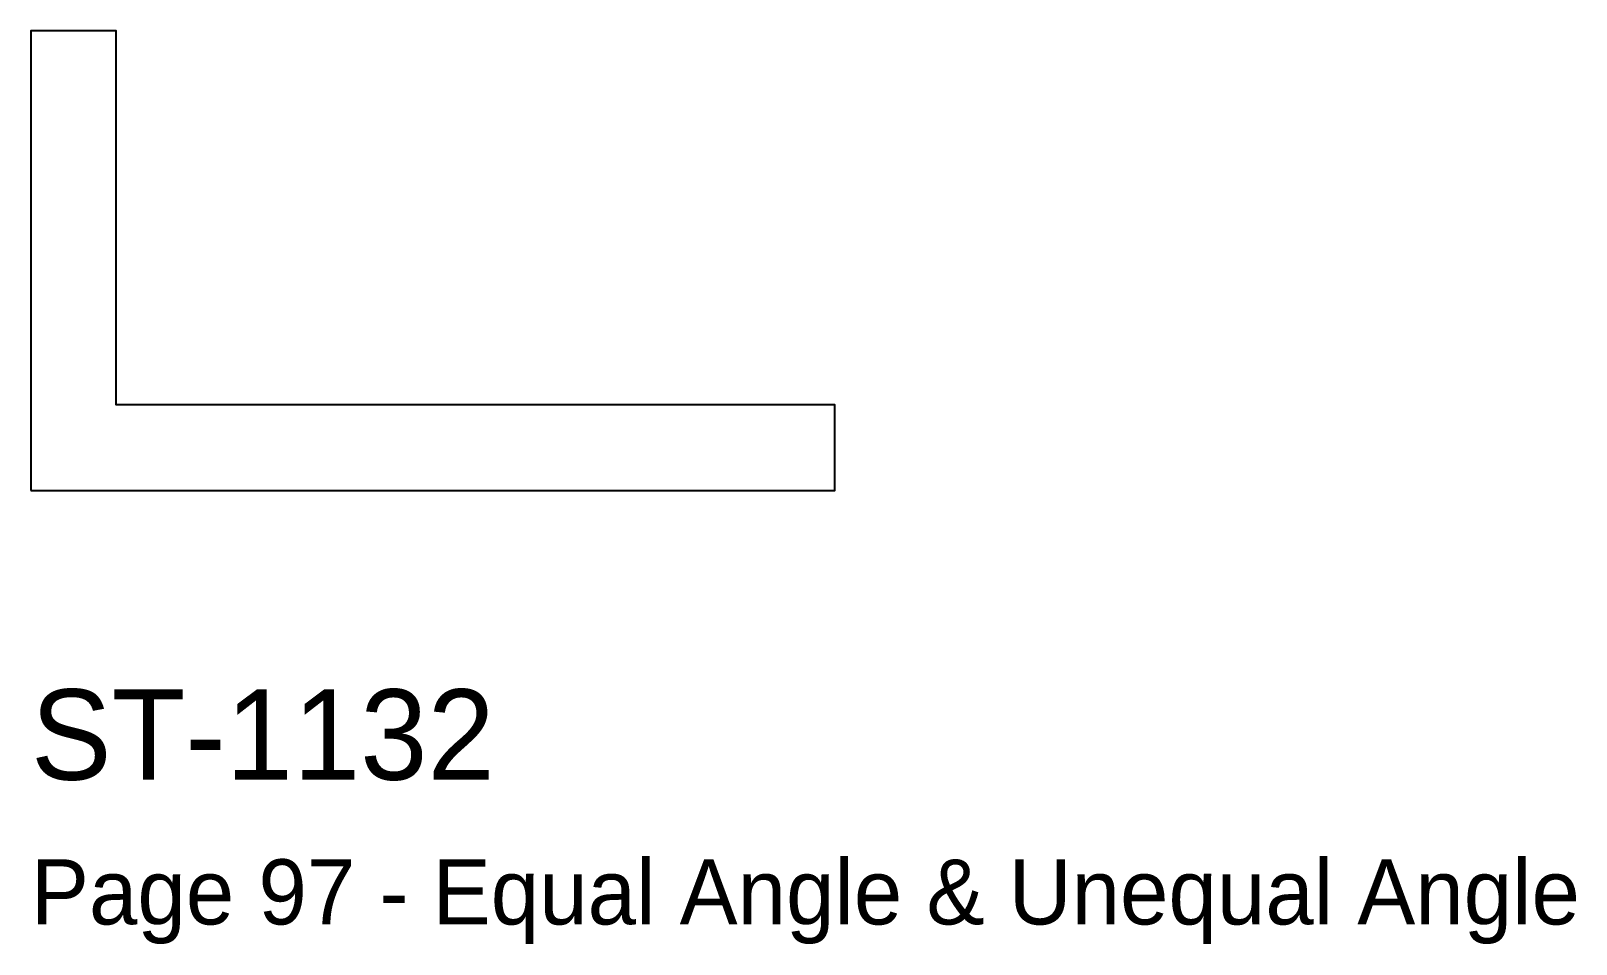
# Model space of a CAD drawing. Header units: millimetres. Extents: x 0 to 42.7, y -12.5 to 12.7.
import ezdxf

# ---------------------------------------------------------------- set-up
doc = ezdxf.new("R2010")
doc.units = ezdxf.units.MM
doc.layers.add('INFO', color=7, linetype='Continuous')
doc.layers.add('PROFILE', color=7, linetype='Continuous')

msp = doc.modelspace()

# ---------------------------------------------------------------- linework, layer by layer
at = {"layer": 'PROFILE'}
msp.add_lwpolyline([(0, 0), (22.22, 0), (22.22, 2.36), (2.36, 2.36), (2.36, 12.7), (0, 12.7)], close=True, dxfattribs=at)

# ---------------------------------------------------------------- texts
at = {"layer": 'INFO'}
for s, height, p in [('ST-1132', 2.5, (0, -8)), ('Page 97 - Equal Angle & Unequal Angle', 1.8, (0, -12))]:
    msp.add_text(s, height=height, dxfattribs=at).set_placement(p)

doc.saveas('drawing.dxf')
